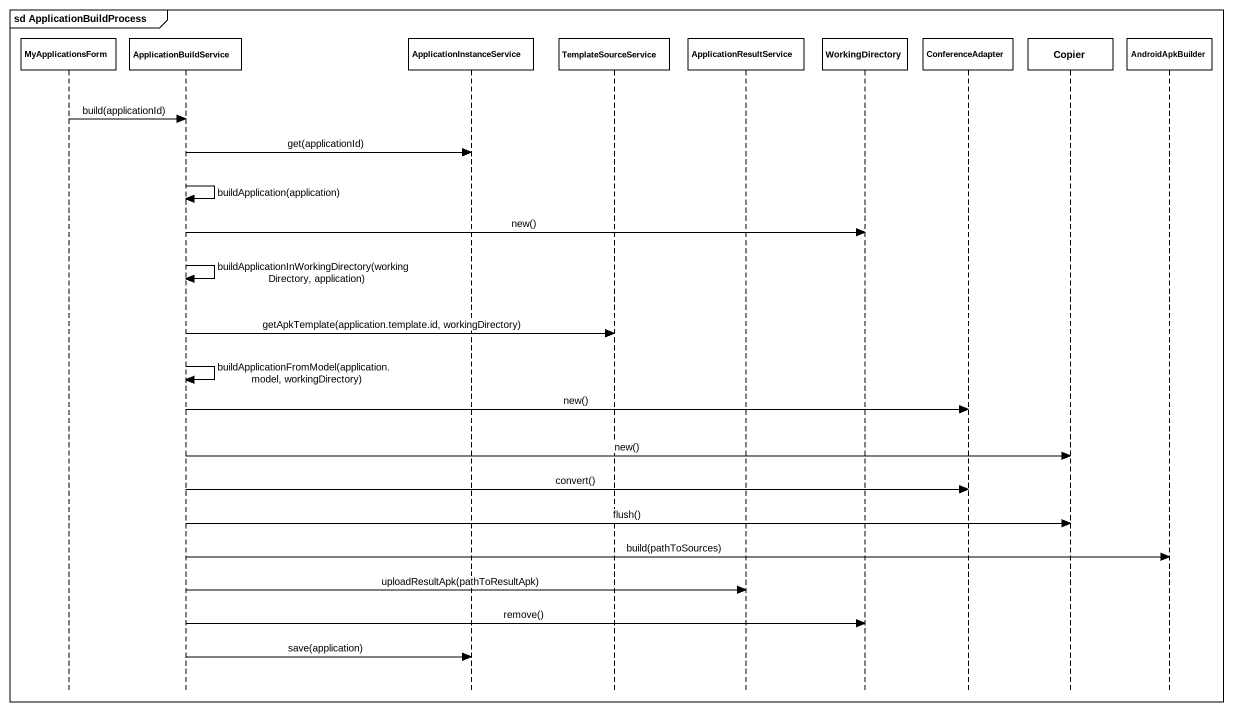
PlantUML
@startuml
mainframe sd ApplicationBuildProcess
hide footbox
participant MyApplicationsForm
participant ApplicationBuildService
participant ApplicationInstanceService
participant TemplateSourceService
participant ApplicationResultService
participant WorkingDirectory
participant ConferenceAdapter
participant Copier
participant AndroidApkBuilder

MyApplicationsForm -> ApplicationBuildService : build(applicationId)
ApplicationBuildService -> ApplicationInstanceService : get(applicationId)
ApplicationBuildService -> ApplicationBuildService : buildApplication(application)
ApplicationBuildService -> WorkingDirectory : new()
ApplicationBuildService -> ApplicationBuildService : buildApplicationInWorkingDirectory(workingDirectory, application)
ApplicationBuildService -> TemplateSourceService : getApkTemplate(application.template.id, workingDirectory)
ApplicationBuildService -> ApplicationBuildService : buildApplicationFromModel(application.model, workingDirectory)
ApplicationBuildService -> ConferenceAdapter : new()
ApplicationBuildService -> Copier : new()
ApplicationBuildService -> ConferenceAdapter : convert()
ApplicationBuildService -> Copier : flush()
ApplicationBuildService -> AndroidApkBuilder : build(pathToSources)
ApplicationBuildService -> ApplicationResultService : uploadResultApk(pathToResultApk)
ApplicationBuildService -> WorkingDirectory : remove()
ApplicationBuildService -> ApplicationInstanceService : save(application)
@enduml
